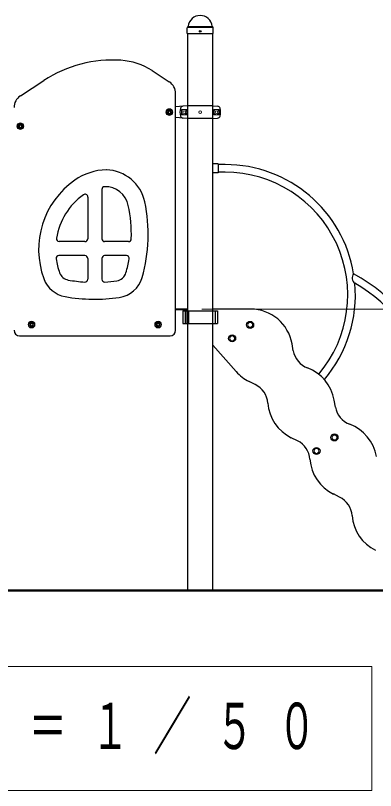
# Model space of a CAD drawing. Units: millimetres on the paper, scale 1:50. Extents: x -365 to 0, y -594 to 257.
# Drawn here: x -83 to -57.4, y -148 to -92.9 of the extents above; entities that cross this region are included whole.
import ezdxf

# ---------------------------------------------------------------- set-up
doc = ezdxf.new("R2010")
doc.units = ezdxf.units.MM
doc.linetypes.add('USER1', pattern=[4.5, 2.5, -2])
doc.layers.add('1_50', color=7, linetype='Continuous', lineweight=25)
doc.styles.add('ＭＳ ゴシック', font='')
doc.styles.get('ＭＳ ゴシック').set_extended_font_data('MS Gothic')

msp = doc.modelspace()

# ---------------------------------------------------------------- linework, layer by layer
at = {"layer": '1_50'}
for p, q in [((-70.773, -94.183), (-70.765, -93.786)), ((-70.74, -93.728), (-70.718, -93.706)), ((-68.948, -93.728), (-68.97, -93.706)), ((-68.915, -94.183), (-68.923, -93.786)), ((-70.763, -94.193), (-70.773, -94.183)), ((-70.763, -94.193), (-68.924, -94.193)), ((-70.735, -133.773), (-70.735, -94.193)), ((-68.953, -133.773), (-68.953, -94.193)), ((-68.915, -94.183), (-68.924, -94.193)), ((-68.572, -103.453), (-68.953, -103.453)), ((-68.572, -103.453), (-68.953, -103.453)), ((-68.572, -103.453), (-68.572, -104.093)), ((-68.572, -103.453), (-68.572, -104.093)), ((-68.078, -103.501), (-68.572, -103.501)), ((-68.078, -104.045), (-68.572, -104.045)), ((-68.572, -104.093), (-68.953, -104.093)), ((-68.572, -104.093), (-68.953, -104.093)), ((-70.735, -113.773), (-71.594, -113.773)), ((-70.735, -113.819), (-71.594, -113.819)), ((-71.08, -113.893), (-71.08, -114.793)), ((-71.08, -113.893), (-68.608, -113.893)), ((-70.925, -113.893), (-70.925, -114.793)), ((-70.866, -113.893), (-70.866, -114.793)), ((-70.678, -113.893), (-70.678, -114.793)), ((-66.264, -113.773), (-68.953, -113.773)), ((-68.774, -113.893), (-68.774, -114.793)), ((-68.608, -113.893), (-68.608, -114.793)), ((-71.08, -114.793), (-68.608, -114.793)), ((-68.953, -116.347), (-67.287, -118.217)), ((-63.225, -116.735), (-63.312, -116.242)), ((-65.926, -119.134), (-66.374, -118.912)), ((-60.225, -120.735), (-60.312, -120.242)), ((-62.926, -123.134), (-63.374, -122.912)), ((-59.926, -127.134), (-60.374, -126.912))]:
    msp.add_line(p, q, dxfattribs=at)
at = {"layer": '1_50', "lineweight": 13}
for p, q in [((-70.737, -93.763), (-68.95, -93.763)), ((-70.701, -93.693), (-68.99, -93.693)), ((-69.735, -113.773), (-39.489, -113.773)), ((-57.626, -139.182), (-114.426, -139.182)), ((-57.626, -147.982), (-57.626, -139.182)), ((-114.426, -147.982), (-57.626, -147.982))]:
    msp.add_line(p, q, dxfattribs=at)
at = {"layer": '1_50', "linetype": 'USER1', "lineweight": 13}
msp.add_line((-70.734, -93.773), (-68.954, -93.773), dxfattribs=at)
at = {"layer": '1_50', "color": 4}
for p, q in [((-73.274, -96.824), (-72.049, -97.619)), ((-82.638, -98.612), (-80.965, -97.525)), ((-71.594, -115.273), (-71.594, -98.449)), ((-72.124, -99.727), (-72.044, -99.681)), ((-72.044, -99.681), (-71.964, -99.727)), ((-72.124, -99.727), (-72.124, -99.819)), ((-72.124, -99.819), (-72.044, -99.865)), ((-72.044, -99.865), (-71.964, -99.819)), ((-71.964, -99.727), (-71.964, -99.819)), ((-82.724, -100.727), (-82.644, -100.681)), ((-82.724, -100.727), (-82.724, -100.819)), ((-82.644, -100.681), (-82.564, -100.727)), ((-82.564, -100.727), (-82.564, -100.819)), ((-82.724, -100.819), (-82.644, -100.865)), ((-82.644, -100.865), (-82.564, -100.819)), ((-81.924, -114.827), (-81.844, -114.781)), ((-81.924, -114.827), (-81.924, -114.919)), ((-81.924, -114.919), (-81.844, -114.965)), ((-81.844, -114.781), (-81.764, -114.827)), ((-81.844, -114.965), (-81.764, -114.919)), ((-81.764, -114.827), (-81.764, -114.919)), ((-72.924, -114.827), (-72.844, -114.781)), ((-72.924, -114.827), (-72.924, -114.919)), ((-72.924, -114.919), (-72.844, -114.965)), ((-72.844, -114.781), (-72.764, -114.827)), ((-72.844, -114.965), (-72.764, -114.919)), ((-72.764, -114.827), (-72.764, -114.919)), ((-82.694, -115.673), (-71.994, -115.673))]:
    msp.add_line(p, q, dxfattribs=at)
at = {"layer": '1_50', "color": 2}
for p, q in [((-70.764, -99.323), (-71.594, -99.396)), ((-68.924, -99.323), (-70.764, -99.323)), ((-68.924, -99.323), (-68.608, -99.351)), ((-70.764, -100.223), (-71.594, -100.15)), ((-68.924, -100.223), (-70.764, -100.223)), ((-68.924, -100.223), (-68.608, -100.195)), ((-76.844, -105.273), (-76.844, -108.773)), ((-77.844, -105.81), (-77.844, -108.773)), ((-78.044, -108.973), (-79.88, -108.973)), ((-74.948, -108.973), (-76.644, -108.973)), ((-78.044, -109.973), (-79.899, -109.973)), ((-75.096, -109.973), (-76.644, -109.973)), ((-77.844, -110.173), (-77.844, -111.65)), ((-76.844, -110.173), (-76.844, -111.65))]:
    msp.add_line(p, q, dxfattribs=at)
at = {"layer": '1_50', "color": 2, "lineweight": 13}
for p, q in [((-71.179, -99.958), (-71.179, -99.588)), ((-70.809, -99.588), (-71.179, -99.588)), ((-68.879, -99.588), (-68.509, -99.588)), ((-68.509, -99.958), (-68.509, -99.588)), ((-70.809, -99.958), (-71.179, -99.958)), ((-68.879, -99.958), (-68.509, -99.958))]:
    msp.add_line(p, q, dxfattribs=at)
at = {"layer": '1_50', "lineweight": 50}
msp.add_line((-121.776, -133.773), (-48.377, -133.773), dxfattribs=at)
at = {"layer": '1_50'}
for centre, radius in [((-69.844, -94.033), 0.06), ((-66.294, -114.893), 0.25), ((-67.574, -115.853), 0.25), ((-60.294, -122.893), 0.25), ((-61.574, -123.853), 0.25)]:
    msp.add_circle(centre, radius, dxfattribs=at)
at = {"layer": '1_50', "lineweight": 13}
for centre, radius in [((-72.044, -99.773), 0.24), ((-82.644, -100.773), 0.24), ((-81.844, -114.873), 0.24), ((-72.844, -114.873), 0.24), ((-66.294, -114.893), 0.171), ((-67.574, -115.853), 0.171), ((-60.294, -122.893), 0.171), ((-61.574, -123.853), 0.171)]:
    msp.add_circle(centre, radius, dxfattribs=at)
at = {"layer": '1_50', "color": 4}
for centre in [(-72.044, -99.773), (-82.644, -100.773), (-81.844, -114.873), (-72.844, -114.873)]:
    msp.add_circle(centre, 0.21, dxfattribs=at)
at = {"layer": '1_50', "color": 4, "linetype": 'USER1', "lineweight": 13}
for centre in [(-72.044, -99.773), (-82.644, -100.773), (-81.844, -114.873), (-72.844, -114.873)]:
    msp.add_circle(centre, 0.125, dxfattribs=at)
at = {"layer": '1_50', "color": 4, "lineweight": 13}
for centre in [(-72.044, -99.773), (-82.644, -100.773), (-81.844, -114.873), (-72.844, -114.873)]:
    msp.add_circle(centre, 0.11, dxfattribs=at)
at = {"layer": '1_50', "color": 2, "lineweight": 13}
for centre, radius in [((-70.994, -99.773), 0.185), ((-70.994, -99.773), 0.1), ((-69.844, -99.773), 0.1), ((-68.694, -99.773), 0.185), ((-68.694, -99.773), 0.1)]:
    msp.add_circle(centre, radius, dxfattribs=at)
at = {"layer": '1_50'}
for centre, radius, start, end in [((-69.844, -93.773), 0.864, 90, 173.3676), ((-69.844, -93.773), 0.864, 6.6324, 90), ((-70.681, -93.788), 0.084, 135, 178.996), ((-70.758, -93.667), 0.056, 315, 353.3676), ((-68.93, -93.667), 0.056, 186.6324, 225), ((-69.007, -93.788), 0.084, 1.0039, 45), ((-68.078, -112.773), 9.272, 9.3503, 90), ((-68.078, -112.773), 8.728, 319.8063, 90), ((-58.589, -111.564), 0.452, 138.7633, 235.7576), ((-64.539, -121.729), 11.872, 328.7073, 61.7998), ((-68.078, -112.773), 9.272, 319.6173, 5.1706), ((-64.539, -121.729), 11.328, 330.6897, 59.8151), ((-66.264, -116.773), 3, 10, 90), ((-61.649, -116.457), 1.6, 190, 249.4206), ((-65.047, -116.222), 3, 221.6827, 243.7398), ((-63.266, -120.763), 3, 10, 69.4206), ((-66.634, -120.569), 1.6, 4.3192, 63.7398), ((-62.047, -120.222), 3, 184.3192, 243.7398), ((-58.649, -120.457), 1.6, 190, 249.4206), ((-60.266, -124.763), 3, 10, 69.4206), ((-63.634, -124.569), 1.6, 4.3192, 63.7398), ((-59.047, -124.222), 3, 184.3192, 243.7398), ((-60.634, -128.569), 1.6, 4.3192, 63.7398), ((-56.047, -128.222), 3, 184.3192, 243.7398)]:
    msp.add_arc(centre, radius, start, end, dxfattribs=at)
at = {"layer": '1_50', "color": 4}
for centre, radius, start, end in [((-76.063, -105.073), 9, 86.2984, 123), ((-75.779, -100.682), 4.6, 57, 86.2984), ((-72.594, -98.458), 1, 0, 57), ((-82.094, -99.451), 1, 123, 180), ((-82.694, -115.273), 0.4, 180, 270), ((-71.994, -115.273), 0.4, 270, 0)]:
    msp.add_arc(centre, radius, start, end, dxfattribs=at)
at = {"layer": '1_50', "color": 2}
for centre, radius, start, end in [((-70.294, -99.773), 1, 163.8038, 196.1962), ((-71.062, -99.55), 0.2, 95, 163.8038), ((-68.626, -99.55), 0.2, 16.1962, 85), ((-69.394, -99.773), 1, 343.8037, 16.1962), ((-71.062, -99.996), 0.2, 196.1962, 265), ((-68.626, -99.996), 0.2, 275, 343.8037), ((-76.421, -107.99), 4.117, 91.5139, 124.8944), ((-76.53, -104.074), 0.2, 88.0723, 91.5991), ((-76.53, -104.074), 0.2, 88.0723, 91.5991), ((-76.621, -106.769), 2.896, 12.1397, 88.1948), ((-75.344, -109.534), 6, 124.8944, 200.2367), ((-76.644, -105.273), 0.2, 90.8841, 180), ((-76.621, -106.769), 1.696, 12.1397, 90.8841), ((-75.344, -109.534), 4.8, 125.9413, 170.4707), ((-78.044, -105.81), 0.2, 0, 125.9413), ((-84.544, -108.473), 11, 343.9075, 12.1397), ((-84.544, -108.473), 9.8, 358.2092, 12.1397), ((-79.88, -108.773), 0.2, 170.4707, 270), ((-78.044, -108.773), 0.2, 270, 0), ((-76.644, -108.773), 0.2, 180, 270), ((-74.948, -108.773), 0.2, 270, 358.2092), ((-79.899, -110.173), 0.2, 90, 187.9782), ((-78.044, -110.173), 0.2, 0, 90), ((-76.644, -110.173), 0.2, 90, 180), ((-75.096, -110.173), 0.2, 349.8001, 90), ((-75.344, -109.534), 4.8, 187.9782, 200.2367), ((-84.544, -108.473), 9.8, 343.9075, 349.8001), ((-79.097, -110.918), 0.8, 200.2367, 259.9034), ((-75.896, -110.968), 0.8, 278.3219, 343.9075), ((-79.097, -110.918), 2, 200.2367, 259.9034), ((-77.344, -101.073), 10.8, 259.9034, 266.2136), ((-78.044, -111.65), 0.2, 266.2136, 0), ((-76.644, -111.65), 0.2, 180, 273.7864), ((-77.344, -101.073), 10.8, 273.7864, 278.3219), ((-75.896, -110.968), 2, 278.3219, 343.9075), ((-77.344, -101.073), 12, 259.9034, 278.3219)]:
    msp.add_arc(centre, radius, start, end, dxfattribs=at)
at = {"layer": '1_50', "color": 2, "lineweight": 13}
for centre, start, end in [((-73.369, -99.773), 355.8705, 4.1295), ((-66.318, -99.773), 175.8705, 184.1295)]:
    msp.add_arc(centre, 2.567, start, end, dxfattribs=at)

# ---------------------------------------------------------------- texts
at = {"layer": '1_50', "insert": (-113.026, -143.582), "char_height": 3.299, "attachment_point": 4, "style": 'ＭＳ ゴシック'}
msp.add_mtext('\\T1.64;\\W0.6;Ｄ視立面図\u3000Ｓ＝１／５０', dxfattribs=at)

doc.saveas('drawing.dxf')
